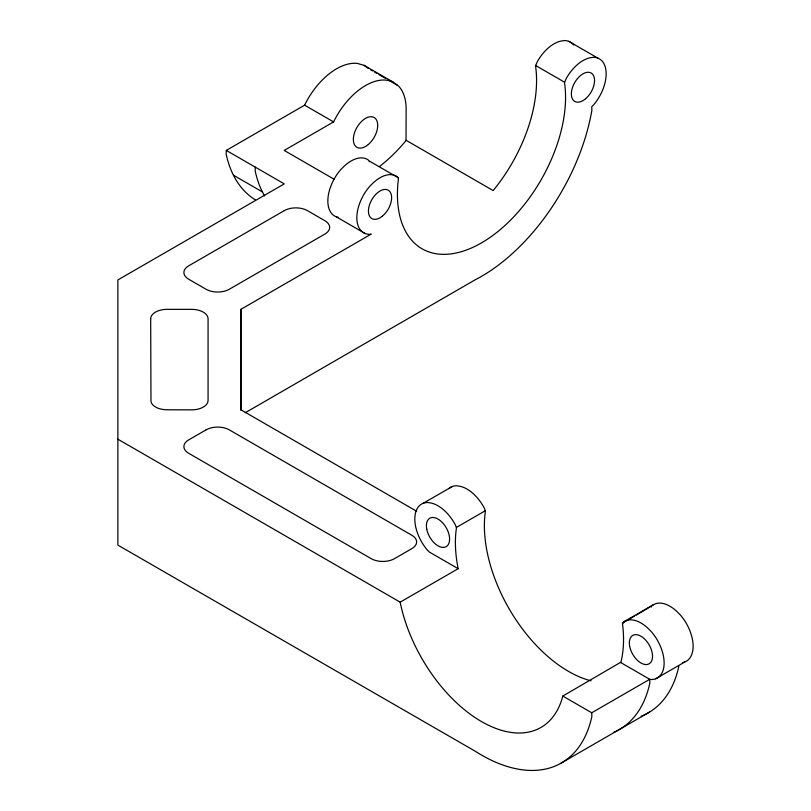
<?xml version="1.0" encoding="UTF-8"?>
<svg xmlns="http://www.w3.org/2000/svg" width="811" height="811" viewBox="0 0 811 811"><rect width="100%" height="100%" fill="white"/><g stroke="black" fill="none" stroke-linecap="round" stroke-linejoin="round"><path stroke-width="1.22" d="M245.257 412.748L475.256 279.765A159.889 92.312 -60 0 0 538.017 226.228L540.775 222.751A159.889 92.312 -60 0 0 591.858 110.408L591.746 106.778L593.449 105.045A32.795 18.937 -60 0 0 606.152 73.842A32.795 18.937 -60 0 0 593.449 57.287L591.746 57.53A32.612 18.835 -60 0 0 566.149 78.697L564.527 82.681A118.893 68.641 -60 0 1 481.491 242.884A118.893 68.641 -60 0 1 398.454 178.562L397.37 176.818A32.612 18.835 -60 0 0 371.235 184.837L369.532 186.571A32.795 18.937 -60 0 0 356.84 217.774A32.795 18.937 -60 0 0 369.532 234.328L371.235 234.085L240.877 309.346L240.877 409.768L416.712 511.285M379.548 166.478A118.893 68.641 -60 0 0 406.037 140.546L406.129 108.978A57.409 33.15 -60 0 0 398.596 86.128L393.061 82.073L364.078 65.336L357.377 63.42A57.409 33.15 -60 0 0 304.601 105.177L226.289 150.4L226.178 154.161A159.889 92.312 -60 0 0 232.929 174.193L234.217 176.727A159.889 92.312 -60 0 0 255.414 199.891M255.283 167.137L255.161 170.898A159.889 92.312 -60 0 0 261.923 190.93L263.21 193.464A159.889 92.312 -60 0 0 264.579 195.917M369.461 161.825L368.387 160.081A32.612 18.835 -60 0 0 342.252 168.1L340.539 169.834A32.795 18.937 -60 0 0 338.329 217.389M458.154 568.693L429.222 551.987L427.509 550.253A32.795 18.937 60 0 1 414.816 519.05A32.795 18.937 60 0 1 427.509 502.496L429.222 502.739A32.612 18.835 60 0 1 455.356 524.899L456.441 527.89A118.893 68.641 60 0 0 458.043 568.146L458.154 568.693L400.178 602.167L117.879 439.187M448.686 488.688A32.795 18.937 60 0 1 456.502 485.759L458.205 486.002A32.612 18.835 60 0 1 484.339 508.162L485.424 511.153A118.893 68.641 60 0 0 591.067 680.834M682.629 662.597A32.795 18.937 60 0 0 680.419 615.042L678.716 613.309A32.612 18.835 60 0 0 653.119 604.925L624.125 621.662L622.503 623.771A118.893 68.641 60 0 1 620.902 662.171L562.804 696.061L562.226 698.19A118.893 68.641 60 0 1 481.491 721.567A118.893 68.641 60 0 1 400.756 604.965L400.178 602.167M406.189 140.354L493.159 190.565L495.298 187.919A118.893 68.641 -60 0 0 522.031 143.486L523.49 140.1A118.893 68.641 -60 0 0 533.232 109.546L533.932 106.2A118.893 68.641 -60 0 0 535.534 65.944L537.156 61.96A32.612 18.835 -60 0 1 562.753 40.793L564.466 40.55A32.795 18.937 -60 0 1 573.732 45.071M636.371 615.062L653.119 604.925M393.061 82.073A57.409 33.15 -60 0 0 333.595 121.914L284.215 150.43L334.223 179.302M423.251 503.256L452.234 486.519M456.522 527.353L485.515 510.616M622.412 623.122L634.232 616.299M562.804 696.061L591.746 712.768L649.723 679.294L651.436 679.537A32.795 18.937 60 0 0 664.128 662.982A32.795 18.937 60 0 0 651.436 631.779L649.723 630.046A32.612 18.835 60 0 0 624.125 621.662M655.693 678.777L684.687 662.04M560.411 763.536L649.591 712.048M568.724 41.31L597.717 58.047M535.442 65.397L564.436 82.134M370.424 69.665L372.573 70.902M374.723 72.138L376.872 73.375M379.011 74.622L385.458 78.343M388.682 80.198L397.268 85.155M304.601 105.177L333.595 121.914M369.552 161.186L398.546 177.923M226.289 150.4L284.266 183.874L117.879 279.937L117.879 545.114L475.256 751.239A159.889 92.312 60 0 0 538.028 770.186L540.775 769.882A159.889 92.312 60 0 0 591.858 716.529L591.746 712.768M336.281 216.831L365.264 233.568M233.446 175.206L262.44 191.943M620.79 662.587L649.723 679.294L649.844 683.055A159.889 92.312 60 0 1 613.805 732.303M364.078 65.336L368.275 68.418M651.405 606.385L651.497 607.033M240.877 309.346L240.877 410.234M678.827 666.318A159.889 92.312 60 0 1 641.217 716.214M150.684 318.814L150.978 401.617A16.23 9.377 0 0 0 167.076 409.768L191.68 409.869A16.402 9.468 0 0 0 208.072 400.401L208.072 318.814A16.402 9.468 0 0 0 191.68 309.346L167.076 309.346A16.402 9.468 0 0 0 150.684 318.814M284.266 210.647L188.689 265.836A16.402 9.468 0 0 0 188.689 279.217L206.085 289.263A16.402 9.468 0 0 0 229.28 289.263L324.856 234.085A16.402 9.468 0 0 0 324.856 220.693L307.46 210.647A16.402 9.468 0 0 0 284.266 210.647M206.085 429.85L188.689 439.897A16.402 9.468 0 0 0 188.689 453.288L371.235 558.678A16.402 9.468 0 0 0 394.43 558.678L411.826 548.631A16.402 9.468 0 0 0 411.826 535.25L229.28 429.85A16.402 9.468 0 0 0 206.085 429.85M629.65 646.134A16.402 9.468 60 0 0 648.871 663.945A16.402 9.468 60 0 0 644.289 638.713A16.402 9.468 60 0 0 629.65 646.134M382.265 216.233A16.402 9.468 -60 0 0 388.763 190.534A16.402 9.468 -60 0 0 369.056 206.399A16.402 9.468 -60 0 0 382.265 216.233M585.603 98.739A16.402 9.468 -60 0 0 591.412 73.183A16.402 9.468 -60 0 0 571.856 89.768A16.402 9.468 -60 0 0 585.603 98.739M426.738 529.107A16.402 9.468 60 0 0 446.02 546.746A16.402 9.468 60 0 0 441.255 521.463A16.402 9.468 60 0 0 426.738 529.107M368.316 144.5A17.224 9.945 -60 0 0 374.408 117.666A17.224 9.945 -60 0 0 353.88 135.082A17.224 9.945 -60 0 0 368.316 144.5"/></g></svg>
